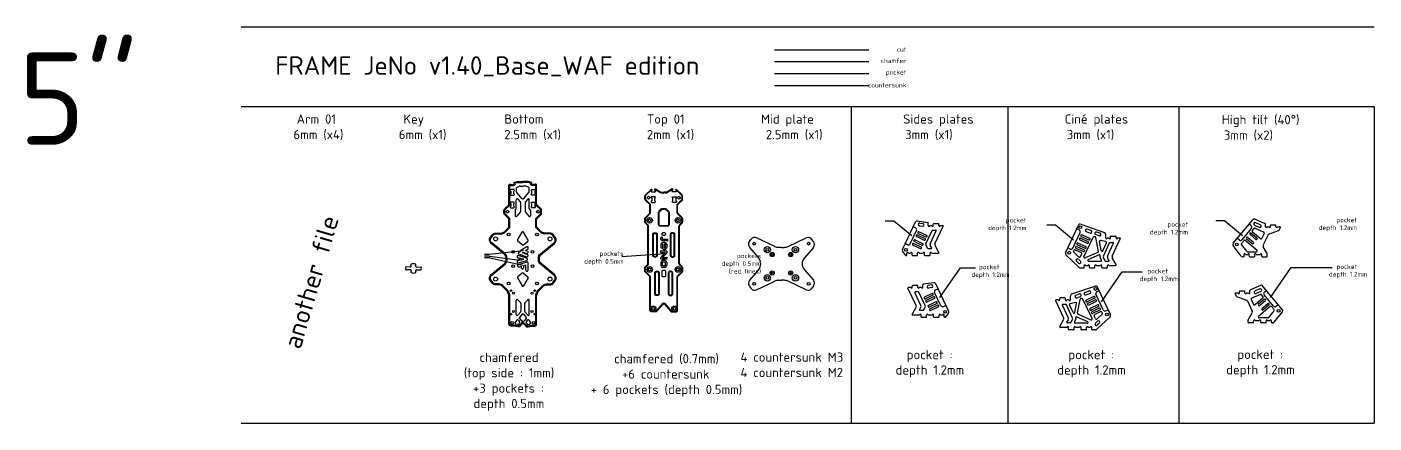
# Model space of a CAD drawing. Header units: millimetres. Extents: x -232 to 1228, y 0 to 429.
import ezdxf

# ---------------------------------------------------------------- set-up
doc = ezdxf.new("R2010")
doc.units = ezdxf.units.MM
doc.linetypes.add('JIS_09_08', pattern=[10.75, 8, -0.55, 0.55, -0.55, 0.55, -0.55])
for name, color, linetype in [('Calque1', 150, 'Continuous'), ('Calque1_chamfered', 40, 'Continuous'), ('Calque1_countersunk', 90, 'Continuous'), ('Calque1_pocket', 10, 'Continuous')]:
    doc.layers.add(name, color=color, linetype=linetype)
doc.styles.get("Standard").update_dxf_attribs({"font": 'arial.ttf'})

msp = doc.modelspace()

# ---------------------------------------------------------------- linework, layer by layer
for p, q in [((1065.9, 219.2), (1056.5, 219.2)), ((1085.4, 203.1), (1065.9, 219.2)), ((707.5, 219), (698, 219)), ((727, 202.9), (707.5, 219)), ((882.7, 214.4), (873.3, 214.4)), ((902.2, 198.4), (882.7, 214.4)), ((268.8, 182.7), (263.7, 182.7)), ((269.2, 181), (263.9, 181)), ((269.4, 179.3), (263.9, 179.3)), ((305.9, 186.8), (268.8, 182.7)), ((269.2, 181), (302.1, 176.5)), ((269.4, 179.3), (305.4, 171.2)), ((459.2, 183.5), (412.7, 180.3)), ((757.3, 136), (779.9, 168.3)), ((779.9, 168.3), (796.2, 168.3)), ((932.6, 131.4), (955.1, 163.8)), ((955.1, 163.8), (976.6, 163.8)), ((1115.8, 136.2), (1138.3, 168.6)), ((1138.3, 168.6), (1182.9, 168.6))]:
    msp.add_line(p, q)
at = {"layer": 'Calque1'}
for p, q in [((0, 429.5), (1228.2, 429.5)), ((578.2, 404.7), (680.5, 404.7)), ((0, 343.2), (1228.2, 343.2)), ((661.2, 343.2), (661.2, 0)), ((831.2, 343.2), (831.2, 0)), ((1016.6, 343.2), (1016.6, 0)), ((1228.2, 343.2), (1228.2, 0)), ((298.6, 250.6), (298.6, 254.9)), ((304.6, 243.2), (298.8, 249.9)), ((299.2, 255.8), (301.9, 256.9)), ((302.3, 257), (305.3, 257)), ((308.3, 257), (305.3, 257)), ((306.1, 243.2), (311.8, 249.9)), ((311.5, 255.8), (308.7, 256.9)), ((312.1, 250.6), (312.1, 254.9)), ((298.3, 232.9), (298.3, 242.2)), ((300.1, 242.8), (302.6, 239.9)), ((302.8, 239.3), (302.8, 229.3)), ((307.8, 239.3), (307.8, 229.3)), ((310.6, 242.8), (308.1, 239.9)), ((312.3, 232.9), (312.3, 242.2)), ((297, 230.6), (297, 224.8)), ((297.2, 231.3), (298.1, 232.3)), ((302.6, 228.7), (298.8, 224.2)), ((308.1, 228.7), (311.9, 224.2)), ((313.4, 231.3), (312.6, 232.3)), ((313.7, 230.6), (313.7, 224.8)), ((733, 219.2), (744.5, 217.6)), ((1075.4, 195), (1096.8, 220.5)), ((1099.2, 221.1), (1109.9, 216.3)), ((299.7, 198.4), (304.5, 206.9)), ((311, 198.4), (306.2, 206.9)), ((716.9, 188.1), (730.9, 218.1)), ((734.1, 205.7), (742.2, 201.9)), ((734.9, 207.5), (743.1, 203.7)), ((735.3, 213.9), (738.6, 213.5)), ((735.7, 216.9), (739.1, 216.4)), ((742.4, 194.4), (749.2, 208.9)), ((744.9, 214.2), (744.9, 217.1)), ((746.5, 214.2), (748.7, 214.2)), ((747, 194.4), (753.5, 208.4)), ((749.6, 209.2), (753.1, 209.2)), ((750.3, 214.2), (750.3, 215.7)), ((750.8, 216.2), (755.8, 216.2)), ((752.1, 194.4), (761, 213.4)), ((756.3, 214.2), (756.3, 215.7)), ((757.9, 214.2), (760.5, 214.2)), ((893.7, 184.7), (907.6, 214.6)), ((910.1, 215.6), (935.8, 206.7)), ((920.2, 206), (916.1, 207.5)), ((921.2, 208.9), (917.1, 210.3)), ((931.1, 205.8), (927.2, 207.1)), ((937.2, 200.7), (937.2, 204.8)), ((1095, 205.8), (1101.2, 200.7)), ((1096.2, 208.8), (1098.1, 211)), ((1096.3, 207.4), (1105, 200)), ((1098.6, 214.5), (1103.8, 212.2)), ((1099.2, 211.3), (1108.6, 207.1)), ((1099.8, 217.3), (1105, 214.9)), ((1109.1, 205.7), (1106.6, 200.4)), ((1110.5, 212.8), (1110.5, 215.3)), ((1112.1, 212.8), (1114.3, 212.8)), ((1113.7, 204.7), (1124.6, 208.7)), ((1115.9, 212.8), (1115.9, 214.3)), ((1116.4, 214.8), (1121.3, 214.8)), ((1121.8, 212.8), (1121.8, 214.3)), ((1123.4, 212.8), (1126.1, 212.8)), ((1125.2, 209.2), (1126.6, 212.1)), ((304.7, 193.2), (299.9, 197.1)), ((306, 193.2), (310.7, 197.1)), ((550.9, 196.7), (552.7, 199.2)), ((551.1, 190.5), (560.8, 179.2)), ((578.4, 191.5), (558.8, 200.7)), ((585.7, 190.5), (582.6, 190.5)), ((585.7, 190.5), (588.7, 190.5)), ((593, 191.5), (612.6, 200.7)), ((620.3, 190.5), (610.6, 179.2)), ((620.5, 196.7), (618.7, 199.2)), ((728.1, 193), (736.3, 189.2)), ((729, 194.8), (737.1, 191)), ((729.8, 196.7), (738, 192.9)), ((730.7, 198.5), (738.8, 194.7)), ((732.4, 202.1), (740.5, 198.3)), ((733.2, 203.9), (741.4, 200.1)), ((744.3, 189.4), (742.5, 192.6)), ((748.6, 189.9), (747.1, 192.6)), ((756.5, 184.9), (752.2, 192.6)), ((905.8, 191.5), (913.9, 187.7)), ((906.6, 193.4), (914.8, 189.5)), ((907.4, 195.2), (915.6, 191.4)), ((909.1, 198.8), (917.3, 195)), ((910, 200.6), (918.1, 196.8)), ((910.8, 202.4), (919, 198.6)), ((911.7, 204.2), (919.8, 200.4)), ((913.6, 180.3), (923.5, 201.5)), ((924.4, 202.1), (925.6, 202.1)), ((930.1, 202.9), (926.2, 204.3)), ((929.3, 186.1), (926.6, 201.3)), ((932.2, 187.1), (930.4, 196.9)), ((937.3, 196.7), (931.7, 198)), ((934.1, 186.9), (938, 195.3)), ((934.7, 181), (941.4, 195.5)), ((938.8, 200.7), (941, 200.7)), ((939.2, 181), (945.7, 195)), ((941.8, 195.7), (945.3, 195.7)), ((942.6, 200.7), (942.6, 202.2)), ((943.1, 202.7), (948, 202.7)), ((944.3, 181), (953, 199.6)), ((948.5, 200.7), (948.5, 202.2)), ((950.1, 200.7), (952.3, 200.7)), ((1084.1, 181.1), (1075.3, 192.4)), ((1084.4, 194.8), (1087.2, 198.1)), ((1090.1, 186.2), (1084.4, 193.5)), ((1088.6, 198.2), (1101.3, 187.5)), ((1089.9, 199.7), (1096, 194.6)), ((1091.2, 201.2), (1097.3, 196.1)), ((1093.7, 204.3), (1099.9, 199.1)), ((1113.2, 204.2), (1108, 193.1)), ((1112.3, 183.7), (1108.1, 191.2)), ((720.4, 181.8), (717.2, 186)), ((720.8, 181.7), (721.2, 181.7)), ((721.7, 182.2), (721.7, 184.2)), ((723.3, 184.2), (725.7, 184.2)), ((727.3, 182.2), (727.3, 184.2)), ((727.8, 181.7), (732.8, 181.7)), ((733.3, 182.2), (733.3, 184.2)), ((734.9, 184.2), (739.3, 184.2)), ((740.9, 182.2), (740.9, 184.2)), ((741.4, 181.7), (746.3, 181.7)), ((744.7, 189.2), (748.1, 189.2)), ((746.8, 182.2), (746.8, 184.2)), ((748.4, 184.2), (756.1, 184.2)), ((894.1, 182.5), (908.4, 168.8)), ((902.4, 186.5), (902.8, 187.4)), ((902.6, 185.3), (908.2, 180)), ((904.2, 187.9), (910.7, 184.8)), ((904.9, 189.7), (913.1, 185.9)), ((905.5, 175.5), (907.9, 173.2)), ((907.6, 177.7), (910, 175.4)), ((909.7, 180.3), (911.2, 183.5)), ((928.7, 185), (914.9, 179)), ((930, 182.3), (918.5, 177.3)), ((918.9, 175.4), (931.7, 175.4)), ((931.1, 180.4), (931.3, 180.9)), ((932.6, 176.8), (931.1, 179.5)), ((936.5, 176), (934.7, 179.2)), ((936.9, 175.7), (940.4, 175.7)), ((940.8, 176.5), (939.3, 179.2)), ((948.5, 171.9), (944.4, 179.2)), ((1085.7, 180.3), (1086.7, 180.3)), ((1087.2, 180.8), (1087.2, 182.8)), ((1088.8, 182.8), (1091.3, 182.8)), ((1090.9, 185.8), (1100.6, 185.8)), ((1092.9, 180.8), (1092.9, 182.8)), ((1093.4, 180.3), (1098.3, 180.3)), ((1098.8, 180.8), (1098.8, 182.8)), ((1100.4, 182.8), (1104.9, 182.8)), ((1106.5, 180.8), (1106.5, 182.8)), ((1107, 180.3), (1111.9, 180.3)), ((1112.4, 180.8), (1112.4, 183.2)), ((183.4, 169.2), (178.8, 169.3)), ((183.4, 166.3), (178.8, 166.2)), ((184.4, 170.5), (184, 171.6)), ((184.4, 165), (184, 163.8)), ((189.1, 170.5), (189.5, 171.6)), ((189.1, 165), (189.5, 163.8)), ((190.1, 169.2), (194.7, 169.3)), ((190.1, 166.3), (194.7, 166.2)), ((304.7, 162.6), (299.9, 158.7)), ((306, 162.6), (310.7, 158.7)), ((560.8, 166.2), (551.1, 154.8)), ((610.6, 166.2), (620.3, 154.8)), ((909.7, 168.2), (913.4, 168.2)), ((913.9, 168.7), (913.9, 170.7)), ((915.5, 170.7), (917.9, 170.7)), ((919.5, 168.7), (919.5, 170.7)), ((920, 168.2), (925, 168.2)), ((925.5, 168.7), (925.5, 170.7)), ((927.1, 170.7), (931.5, 170.7)), ((933.1, 168.7), (933.1, 170.7)), ((933.6, 168.2), (938.6, 168.2)), ((939.1, 168.7), (939.1, 170.7)), ((940.7, 170.7), (947.8, 170.7)), ((299.7, 157.4), (304.5, 148.9)), ((311, 157.4), (306.2, 148.9)), ((550.9, 148.6), (552.7, 146.2)), ((558.8, 144.6), (578.4, 153.9)), ((582.6, 154.8), (585.7, 154.8)), ((588.7, 154.8), (585.7, 154.8)), ((612.6, 144.6), (593, 153.9)), ((620.5, 148.6), (618.7, 146.2)), ((731.8, 127.3), (722.9, 146.4)), ((726, 147.1), (723.4, 147.1)), ((727.6, 147.1), (727.6, 148.6)), ((733.1, 149.1), (728.1, 149.1)), ((733.6, 147.1), (733.6, 148.6)), ((737.4, 147.1), (735.2, 147.1)), ((739, 147.1), (739, 150)), ((750.9, 152.1), (739.4, 150.5)), ((748.2, 149.8), (744.9, 149.3)), ((748.6, 146.9), (745.3, 146.4)), ((767, 121), (753, 151)), ((926, 148.5), (900.2, 139.6)), ((942.4, 117.6), (928.4, 147.5)), ((1104.9, 149.3), (1094.2, 144.5)), ((1128.7, 123.2), (1107.3, 148.7)), ((298.3, 117.7), (298.3, 133)), ((300.1, 133.7), (303.1, 130.4)), ((310.6, 133.7), (307.6, 130.4)), ((312.3, 117.7), (312.3, 133)), ((736.9, 127.3), (730.4, 141.4)), ((734.3, 142.1), (730.8, 142.1)), ((741.5, 127.3), (734.8, 141.8)), ((749, 140.4), (740.9, 136.6)), ((749.9, 138.6), (741.7, 134.8)), ((750.7, 136.8), (742.5, 133)), ((751.5, 135), (743.4, 131.2)), ((891.7, 113.9), (883, 132.5)), ((885.9, 133.6), (883.7, 133.6)), ((887.5, 133.6), (887.5, 135.1)), ((893, 135.6), (888, 135.6)), ((893.5, 133.6), (893.5, 135.1)), ((897.3, 133.6), (895.1, 133.6)), ((898.9, 133.6), (898.9, 137.7)), ((905, 138.6), (908.8, 140)), ((906, 135.8), (909.8, 137.2)), ((906.7, 119), (909.4, 134.1)), ((911.7, 135), (910.4, 135)), ((922.5, 113.2), (912.6, 134.4)), ((914.8, 141.7), (919, 143.2)), ((915.8, 138.9), (920, 140.3)), ((924.4, 137.1), (916.2, 133.3)), ((925.2, 135.3), (917.1, 131.5)), ((926.1, 133.5), (917.9, 129.7)), ((926.9, 131.7), (918.8, 127.9)), ((1078.9, 137.4), (1077.5, 140.3)), ((1080.7, 141), (1078, 141)), ((1090.4, 132.9), (1079.5, 136.9)), ((1082.3, 141), (1082.3, 142.5)), ((1087.7, 143), (1082.8, 143)), ((1088.2, 141), (1088.2, 142.5)), ((1092, 141), (1089.8, 141)), ((1090.9, 132.4), (1096.1, 121.3)), ((1093.6, 141), (1093.6, 143.6)), ((1095, 134), (1097.5, 128.6)), ((1104.9, 139.5), (1095.5, 135.3)), ((1104.3, 145.5), (1099.1, 143.2)), ((1107.8, 135.6), (1099.1, 128.3)), ((1105.5, 142.7), (1100.3, 140.4)), ((1109.1, 134), (1102.9, 128.9)), ((1110.4, 132.5), (1104.2, 127.4)), ((1107.9, 137), (1106, 139.2)), ((303.1, 120.6), (300.1, 117.1)), ((304.6, 118.1), (301.6, 114.6)), ((303.3, 129.7), (303.3, 121.2)), ((306.1, 118.1), (309.1, 114.6)), ((307.3, 129.7), (307.3, 121.2)), ((307.6, 120.6), (310.6, 117.1)), ((727.4, 117.8), (731.7, 125.5)), ((735.5, 117.1), (727.8, 117.1)), ((735.3, 122.8), (736.9, 125.5)), ((739.2, 122.1), (735.8, 122.1)), ((737.1, 115.1), (737.1, 117.1)), ((739.6, 122.3), (741.4, 125.5)), ((743, 115.1), (743, 117.1)), ((749.1, 117.1), (744.6, 117.1)), ((753.2, 131.4), (745.1, 127.6)), ((754.1, 129.6), (745.9, 125.8)), ((754.9, 127.8), (746.8, 124)), ((755.8, 125.9), (747.6, 122.1)), ((750.7, 115.1), (750.7, 117.1)), ((756.6, 115.1), (756.6, 117.1)), ((760.6, 117.1), (758.2, 117.1)), ((762.2, 115.1), (762.2, 117.1)), ((763.5, 114.8), (766.8, 118.9)), ((896.8, 113.9), (890.3, 127.9)), ((894.2, 128.6), (890.7, 128.6)), ((901.4, 113.9), (894.7, 128.3)), ((902, 119.8), (898.1, 128.1)), ((898.7, 129.5), (904.4, 130.9)), ((903.9, 120), (905.6, 129.7)), ((907.3, 117.9), (921.2, 111.8)), ((928.6, 128.1), (920.4, 124.2)), ((929.4, 126.2), (921.3, 122.4)), ((930.3, 124.4), (922.1, 120.6)), ((931.1, 122.6), (923, 118.8)), ((931.9, 120.8), (925.3, 117.7)), ((933.4, 118.2), (927.9, 112.9)), ((933.6, 119.4), (933.2, 120.3)), ((1091.8, 111.9), (1096, 119.4)), ((1115.5, 126.4), (1102.8, 115.7)), ((1112.9, 129.4), (1106.8, 124.3)), ((1114.2, 127.9), (1108.1, 122.8)), ((1114, 114.4), (1119.7, 121.7)), ((1119.7, 123), (1116.9, 126.3)), ((1120, 109.3), (1128.8, 120.7)), ((297.1, 108.2), (297.1, 109)), ((298.9, 111.5), (297.4, 109.7)), ((299.7, 106.8), (297.9, 107.2)), ((300.5, 111.5), (301.8, 109.9)), ((301.8, 108.6), (300.6, 107.2)), ((301.6, 113.3), (303.8, 110.7)), ((305.3, 110.3), (304.6, 110.3)), ((305.3, 110.3), (306.1, 110.3)), ((309.1, 113.3), (306.9, 110.7)), ((310.2, 111.5), (308.8, 109.9)), ((308.8, 108.6), (310, 107.2)), ((311, 106.8), (312.7, 107.2)), ((311.7, 111.5), (313.3, 109.7)), ((313.5, 108.2), (313.5, 109)), ((742.5, 114.6), (737.6, 114.6)), ((756.1, 114.6), (751.2, 114.6)), ((763.1, 114.6), (762.7, 114.6)), ((887.6, 104.8), (891.6, 112.1)), ((895.4, 103.6), (888.2, 103.6)), ((895.2, 109.4), (896.8, 112.1)), ((899.1, 108.6), (895.7, 108.6)), ((897, 101.6), (897, 103.6)), ((899.5, 108.9), (901.3, 112.1)), ((902.9, 101.6), (902.9, 103.6)), ((903.4, 109.7), (904.9, 112.4)), ((917.1, 108.2), (904.3, 108.2)), ((909, 103.6), (904.5, 103.6)), ((905, 113.3), (904.7, 113.8)), ((906, 115.2), (917.5, 110.2)), ((910.6, 101.6), (910.6, 103.6)), ((916.5, 101.6), (916.5, 103.6)), ((920.5, 103.6), (918.1, 103.6)), ((922.1, 101.6), (922.1, 103.6)), ((926.3, 113.2), (924.8, 116.4)), ((928.5, 110.6), (926.1, 108.3)), ((941.9, 115.3), (927.7, 101.7)), ((930.6, 108.4), (928.1, 106.1)), ((1091.7, 109), (1091.7, 111.4)), ((1097.1, 108.5), (1092.2, 108.5)), ((1097.6, 109), (1097.6, 111)), ((1103.7, 111), (1099.2, 111)), ((1113.2, 114), (1103.5, 114)), ((1105.3, 109), (1105.3, 111)), ((1110.7, 108.5), (1105.8, 108.5)), ((1111.2, 109), (1111.2, 111)), ((1115.3, 111), (1112.8, 111)), ((1116.9, 109), (1116.9, 111)), ((1118.4, 108.5), (1117.4, 108.5)), ((902.4, 101.1), (897.5, 101.1)), ((916, 101.1), (911.1, 101.1)), ((926.3, 101.1), (922.6, 101.1)), ((0, 0), (1228.2, 0))]:
    msp.add_line(p, q, dxfattribs=at)
for points in [[(305.3, 107.8), (304.9, 107.8, 0.219685), (304.2, 107.5), (301.7, 104.6, -0.219685), (301, 104.3), (299.9, 104.3, -0.053022), (299.5, 104.3), (295.6, 105.2, 0.053022), (295.2, 105.2), (292.3, 105.2, -0.414214), (290.3, 107.2), (290.3, 137, 0.198912), (287.4, 144), (283.1, 148.4, 0.198912), (279.5, 149.8), (276, 149.8, -0.237956), (272, 151.8), (270.2, 154.3, -0.39909), (271, 161.1), (285.5, 173, 0.224285), (287.3, 176.9), (287.3, 177.9), (287.3, 178.9, 0.224285), (285.5, 182.8), (271, 194.7, -0.39909), (270.2, 201.5), (272, 204, -0.237956), (276, 206), (281.8, 206, 0.198912), (285.3, 207.4), (289.7, 211.9, 0.198912), (290.3, 213.3), (290.3, 220.5, 0.198912), (289.7, 221.9), (285.5, 226.1, -0.198912), (284.9, 227.6), (284.9, 229.2), (284.9, 230.8, -0.198912), (285.5, 232.2), (289.7, 236.4, 0.198912), (290.3, 237.8), (290.3, 258, -0.322824), (291, 258.9), (291.6, 259.1, 0.284915), (292.3, 258.7), (295.5, 258.7, 1), (295.5, 260.3), (295.5, 260.9), (299.3, 262, -0.069107), (299.9, 262), (305.3, 262)], [(305.3, 107.8), (305.7, 107.8, -0.219685), (306.5, 107.5), (308.9, 104.6, 0.219685), (309.7, 104.3), (310.7, 104.3, 0.053022), (311.2, 104.3), (315, 105.2, -0.053022), (315.5, 105.2), (318.3, 105.2, 0.414214), (320.3, 107.2), (320.3, 137, -0.198912), (323.3, 144), (327.6, 148.4, -0.198912), (331.1, 149.8), (334.7, 149.8, 0.237956), (338.7, 151.8), (340.5, 154.3, 0.39909), (339.6, 161.1), (325.2, 173, -0.224285), (323.3, 176.9), (323.3, 177.9), (323.3, 178.9, -0.224285), (325.2, 182.8), (339.6, 194.7, 0.39909), (340.5, 201.5), (338.7, 204, 0.237956), (334.7, 206), (328.9, 206, -0.198912), (325.4, 207.4), (320.9, 211.9, -0.198912), (320.3, 213.3), (320.3, 220.5, -0.198912), (320.9, 221.9), (325.2, 226.1, 0.198912), (325.7, 227.6), (325.7, 229.2), (325.7, 230.8, 0.198912), (325.2, 232.2), (320.9, 236.4, -0.198912), (320.3, 237.8), (320.3, 258, 0.322824), (319.6, 258.9), (319, 259.1, -0.284915), (318.3, 258.7), (315.2, 258.7, -1), (315.2, 260.3), (315.2, 260.9), (311.3, 262, 0.069107), (310.8, 262), (305.3, 262)], [(458.2, 129.4, 0.219685), (457.4, 129), (450.7, 121.2, -0.219685), (449.2, 120.5), (445.2, 120.5, -0.414214), (443.2, 122.5), (443.2, 157.8, 0.198912), (442.6, 159.2), (438.2, 163.5, -0.198912), (437.6, 164.9), (437.6, 168.2, -0.198912), (438.2, 169.6), (440.4, 171.8, 0.198912), (441, 173.2), (441, 213.1, 0.198912), (440.4, 214.5), (438.2, 216.8, -0.198912), (437.6, 218.2), (437.6, 221.4, -0.198912), (438.2, 222.8), (442.6, 227.2, 0.198912), (443.2, 228.6), (443.2, 236.2, 0.198912), (442.9, 236.9), (438.3, 241.4, -0.198912), (437.7, 242.8), (437.7, 244.4), (437.7, 246, -0.198912), (438.3, 247.5), (444.3, 253.4, -0.668179), (445.1, 253), (445.1, 252.3, 1), (445.1, 250.7), (448.3, 250.7, 1.000028), (448.3, 252.3), (448.3, 253.4, -0.58149), (449, 253.8), (453.9, 250.9, 0.134807), (456.5, 250.2), (458.2, 250.2)], [(458.2, 129.4, -0.219685), (458.9, 129), (465.6, 121.2, 0.219685), (467.1, 120.5), (471.2, 120.5, 0.414214), (473.2, 122.5), (473.2, 157.8, -0.198912), (473.7, 159.2), (478.1, 163.5, 0.198912), (478.7, 164.9), (478.7, 168.2, 0.198912), (478.1, 169.6), (475.9, 171.8, -0.198912), (475.3, 173.2), (475.3, 213.1, -0.198912), (475.9, 214.5), (478.1, 216.8, 0.198912), (478.7, 218.2), (478.7, 221.4, 0.198912), (478.1, 222.8), (473.7, 227.2, -0.198912), (473.2, 228.6), (473.2, 236.2, -0.198912), (473.4, 236.9), (478, 241.4, 0.198912), (478.6, 242.8), (478.6, 244.4), (478.6, 246, 0.198912), (478, 247.5), (472, 253.4, 0.668179), (471.2, 253), (471.2, 252.3, -1), (471.2, 250.7), (468, 250.7, -1.000028), (468, 252.3), (468, 253.4, 0.58149), (467.3, 253.8), (462.4, 250.9, -0.134807), (459.8, 250.2), (458.2, 250.2)]]:
    msp.add_lwpolyline(points, format="xyb", dxfattribs=at)
for points in [[(295.5, 251.6, 1), (295.5, 253.2), (292.3, 253.2, 1), (292.3, 251.6), (292.3, 248.7, 1), (292.3, 247.1), (295.5, 247.1, 1), (295.5, 248.7)], [(315.2, 251.6, -1), (315.2, 253.2), (318.3, 253.2, -1), (318.3, 251.6), (318.3, 248.7, -1), (318.3, 247.1), (315.2, 247.1, -1), (315.2, 248.7)], [(295.5, 238, 1), (295.5, 239.6), (292.3, 239.6, 1), (292.3, 238), (292.3, 235.1, 1), (292.3, 233.5), (295.5, 233.5, 1), (295.5, 235.1)], [(315.2, 238, -1), (315.2, 239.6), (318.3, 239.6, -1), (318.3, 238), (318.3, 235.1, -1), (318.3, 233.5), (315.2, 233.5, -1), (315.2, 235.1)], [(448.3, 239.3, 1), (448.3, 240.9), (448.3, 243.8, 1), (448.3, 245.4), (445.2, 245.4, 1), (445.2, 243.8), (445.2, 240.9, 1), (445.2, 239.3)], [(468, 239.3, -1), (468, 240.9), (468, 243.8, -1), (468, 245.4), (471.2, 245.4, -1), (471.2, 243.8), (471.2, 240.9, -1), (471.2, 239.3)], [(456.6, 232), (459.7, 232, -0.198912), (460.4, 231.7), (462.9, 229.2, -0.198912), (463.2, 228.5), (463.2, 215, -0.414214), (462.2, 214), (454.2, 214, -0.414214), (453.2, 215), (453.2, 228.5, -0.198912), (453.4, 229.2), (455.9, 231.7, -0.198912)], [(447.9, 205.7), (449.4, 205.7, -0.414214), (450.4, 204.7), (450.4, 181.7, -0.414214), (449.4, 180.7), (447.9, 180.7, -0.414214), (446.9, 181.7), (446.9, 204.7, -0.414214)], [(468.4, 205.7), (466.9, 205.7, 0.414214), (465.9, 204.7), (465.9, 181.7, 0.414214), (466.9, 180.7), (468.4, 180.7, 0.414214), (469.4, 181.7), (469.4, 204.7, 0.414214)], [(450.1, 163.9), (451.6, 163.9, -0.414214), (452.6, 162.9), (452.6, 139.9, -0.414214), (451.6, 138.9), (450.1, 138.9, -0.414214), (449.1, 139.9), (449.1, 162.9, -0.414214)], [(466.2, 163.9), (464.7, 163.9, 0.414214), (463.7, 162.9), (463.7, 139.9, 0.414214), (464.7, 138.9), (466.2, 138.9, 0.414214), (467.2, 139.9), (467.2, 162.9, 0.414214)]]:
    msp.add_lwpolyline(points, format="xyb", close=True, dxfattribs=at)
for centre, radius in [((441.7, 244.4), 1.5), ((474.6, 244.4), 1.5), ((288.8, 229.2), 1.5), ((321.8, 229.2), 1.5), ((442.8, 219.8), 1.5), ((473.5, 219.8), 1.5), ((290, 204.5), 1.5), ((320.7, 204.5), 1.5), ((909.7, 212.5), 1.5), ((275.8, 199.7), 2.15), ((334.8, 199.7), 2.15), ((556.2, 194.5), 1.5), ((615.2, 194.5), 1.5), ((1079.4, 193.5), 1.5), ((294.8, 185.7), 1.5), ((315.9, 185.7), 1.5), ((570.4, 187.9), 1.5), ((575.7, 182.7), 1), ((595.7, 182.7), 1), ((600.9, 187.9), 1.5), ((720.7, 187.8), 1.5), ((897.5, 184.7), 1.5), ((294.8, 170.1), 1.5), ((315.9, 170.1), 1.5), ((442.8, 166.5), 1.5), ((473.5, 166.5), 1.5), ((575.7, 162.7), 1), ((595.7, 162.7), 1), ((275.8, 156.1), 2.15), ((290, 151.3), 1.5), ((320.7, 151.3), 1.5), ((334.8, 156.1), 2.15), ((556.2, 150.9), 1.5), ((570.4, 157.4), 1.5), ((600.9, 157.4), 1.5), ((615.2, 150.9), 1.5), ((926.3, 145.4), 1.5), ((292.6, 143.6), 0.85), ((295.3, 140.9), 1.1), ((315.3, 140.9), 1.1), ((318.1, 143.6), 0.85), ((292.6, 118.1), 0.85), ((295.3, 120.9), 1.1), ((315.3, 120.9), 1.1), ((318.1, 118.1), 0.85), ((446.7, 123.9), 1.5), ((469.7, 123.9), 1.5), ((763.2, 120.7), 1.5), ((938.6, 117.6), 1.5), ((1124.7, 121.7), 1.5), ((293.8, 108.6), 1.5), ((316.8, 108.6), 1.5)]:
    msp.add_circle(centre, radius, dxfattribs=at)
for centre, radius, start, end in [((299.6, 254.9), 1, 112.861, 180), ((299.6, 250.6), 1, 180, 220.6524), ((302.3, 256), 1, 90, 112.861), ((308.3, 256), 1, 67.139, 90), ((311.1, 254.9), 1, 0, 67.139), ((311.1, 250.6), 1, 319.3476, 0), ((299.3, 242.2), 1, 40.6524, 180), ((301.8, 239.3), 1, 0, 40.6524), ((305.3, 243.9), 1, 220.6524, 319.3476), ((308.8, 239.3), 1, 139.3476, 180), ((311.3, 242.2), 1, 0, 139.3476), ((298, 230.6), 1, 139.3476, 180), ((298, 224.8), 1, 180, 319.3476), ((297.3, 232.9), 1, 319.3476, 0), ((301.8, 229.3), 1, 319.3476, 0), ((308.8, 229.3), 1, 180, 220.6524), ((312.7, 224.8), 1, 220.6524, 0), ((313.3, 232.9), 1, 180, 220.6524), ((312.7, 230.6), 1, 0, 40.6524), ((732.7, 217.2), 2, 81.8076, 155), ((1098.4, 219.2), 2, 65.8652, 140), ((305.3, 206.4), 1, 29.0975, 150.9025), ((734.5, 206.6), 1, 65.01, 245.01), ((735.5, 215.4), 1.5, 81.8076, 261.8076), ((738.8, 214.9), 1.5, 261.8076, 81.8076), ((744.4, 217.1), 0.5, 0, 81.8076), ((745.7, 214.2), 0.8, 180, 0), ((749.5, 214.2), 0.8, 180, 0), ((749.6, 208.7), 0.5, 90, 155), ((750.8, 215.7), 0.5, 90, 180), ((753.1, 208.7), 0.5, 335, 90), ((755.8, 215.7), 0.5, 0, 90), ((757.1, 214.2), 0.8, 180, 0), ((760.5, 213.7), 0.5, 335, 90), ((909.4, 213.8), 2, 70.8686, 155), ((916.6, 208.9), 1.5, 70.8686, 250.8686), ((920.7, 207.4), 1.5, 250.8686, 70.8686), ((926.7, 205.7), 1.5, 70.8686, 250.8686), ((930.6, 204.3), 1.5, 250.8686, 70.8686), ((935.2, 204.8), 2, 0, 70.8686), ((1094.4, 205.1), 1, 50.01, 230.01), ((1097, 208.1), 1, 140, 230.01), ((1099.2, 215.9), 1.5, 65.8652, 245.8652), ((1098.8, 210.3), 1, 65.8652, 140), ((1104.4, 213.6), 1.5, 245.8652, 65.8652), ((1108.2, 206.2), 1, 335, 65.8652), ((1109.5, 215.3), 1, 0, 65.8652), ((1111.3, 212.8), 0.8, 180, 0), ((1114.1, 203.8), 1, 109.9935, 155), ((1115.1, 212.8), 0.8, 180, 0), ((1116.4, 214.3), 0.5, 90, 180), ((1121.3, 214.3), 0.5, 0, 90), ((1122.6, 212.8), 0.8, 180, 0), ((1124.3, 209.6), 1, 289.9935, 335), ((1126.1, 212.3), 0.5, 335, 90), ((300.6, 197.9), 1, 150.9025, 230.4579), ((305.3, 194), 1, 230.4579, 309.5421), ((310.1, 197.9), 1, 309.5421, 29.0975), ((554.9, 193.8), 5, 143.5397, 220.5599), ((556.7, 196.2), 5, 64.6114, 143.5397), ((582.6, 200.5), 10, 244.6114, 270), ((588.7, 200.5), 10, 270, 295.3886), ((614.7, 196.2), 5, 36.4603, 115.3886), ((616.5, 193.8), 5, 319.4401, 36.4603), ((728.6, 193.9), 1, 65.01, 245.01), ((730.3, 197.6), 1, 65.01, 245.01), ((732.8, 203), 1, 65.01, 245.01), ((736.7, 190.1), 1, 245.01, 65.01), ((738.4, 193.8), 1, 245.01, 65.01), ((740.9, 199.2), 1, 245.01, 65.01), ((742.6, 202.8), 1, 245.01, 65.01), ((744.2, 193.6), 2, 155, 209.2621), ((748.8, 193.6), 2, 155, 209.2621), ((748.1, 189.7), 0.5, 270, 29.2621), ((753.9, 193.6), 2, 155, 209.2621), ((905.3, 190.6), 1, 65.01, 245.01), ((907, 194.3), 1, 65.01, 245.01), ((909.6, 199.7), 1, 65.01, 245.01), ((911.2, 203.3), 1, 65.01, 245.01), ((915.2, 190.5), 1, 245.01, 65.01), ((917.7, 195.9), 1, 245.01, 65.01), ((919.4, 199.5), 1, 245.01, 65.01), ((924.4, 201.1), 1, 90, 155.01), ((925.6, 201.1), 1, 10.1486, 90), ((931.4, 197), 1, 76.5852, 190.1486), ((938, 200.7), 0.8, 180, 0), ((937.1, 195.7), 1, 335, 76.5852), ((941.8, 200.7), 0.8, 180, 0), ((941.8, 195.2), 0.5, 90, 155), ((943.1, 202.2), 0.5, 90, 180), ((945.3, 195.2), 0.5, 335, 90), ((948, 202.2), 0.5, 0, 90), ((949.3, 200.7), 0.8, 180, 0), ((952.3, 199.9), 0.8, 335, 90), ((1076.9, 193.7), 2, 140, 217.7421), ((1085.2, 194.1), 1, 140, 217.7421), ((1087.9, 197.4), 1, 50.01, 140), ((1090.5, 200.5), 1, 50.01, 230.01), ((1096.7, 195.3), 1, 230.01, 50.01), ((1100.5, 199.9), 1, 230.01, 50.01), ((1105.7, 200.8), 1, 230.01, 335), ((1109.8, 192.2), 2, 155, 209.2621), ((553.2, 172.7), 10, 319.4401, 40.5599), ((618.2, 172.7), 10, 139.4401, 220.5599), ((718.7, 187.2), 2, 155, 217.7421), ((720.8, 182.2), 0.5, 217.7421, 270), ((721.2, 182.2), 0.5, 270, 0), ((722.5, 184.2), 0.8, 0, 180), ((726.5, 184.2), 0.8, 0, 180), ((727.8, 182.2), 0.5, 180, 270), ((732.8, 182.2), 0.5, 270, 0), ((734.1, 184.2), 0.8, 0, 180), ((740.1, 184.2), 0.8, 0, 180), ((741.4, 182.2), 0.5, 180, 270), ((744.7, 189.7), 0.5, 209.2621, 270), ((746.3, 182.2), 0.5, 270, 0), ((747.6, 184.2), 0.8, 0, 180), ((756.1, 184.7), 0.5, 270, 29.2621), ((895.5, 183.9), 2, 155, 226.2419), ((903.3, 186), 1, 155, 226.2419), ((903.7, 187), 1, 65.01, 155), ((906.5, 176.6), 1.5, 46.2419, 226.2419), ((908.9, 174.3), 1.5, 226.2419, 46.2419), ((908.8, 180.8), 1, 226.2419, 335), ((910.3, 183.9), 1, 335, 65.01), ((913.5, 186.8), 1, 245.01, 65.01), ((914.5, 179.9), 1, 155.01, 293.5469), ((918.9, 176.4), 1, 113.5469, 270), ((928.3, 185.9), 1, 293.5469, 10.1486), ((930.4, 181.3), 1, 335, 113.5469), ((932, 180), 1, 155, 209.2621), ((931.7, 176.4), 1, 270, 29.2621), ((933.2, 187.3), 1, 190.1486, 335), ((936.5, 180.2), 2, 155, 209.2621), ((936.9, 176.2), 0.5, 209.2621, 270), ((941, 180.2), 2, 155, 209.2621), ((940.4, 176.2), 0.5, 270, 29.2621), ((946.2, 180.2), 2, 155, 209.2621), ((1085.7, 182.3), 2, 217.7421, 270), ((1086.7, 180.8), 0.5, 270, 0), ((1088, 182.8), 0.8, 0, 180), ((1090.9, 186.8), 1, 217.7421, 270), ((1092.1, 182.8), 0.8, 0, 180), ((1093.4, 180.8), 0.5, 180, 270), ((1098.3, 180.8), 0.5, 270, 0), ((1099.6, 182.8), 0.8, 0, 180), ((1100.6, 186.8), 1, 270, 50.01), ((1105.7, 182.8), 0.8, 0, 180), ((1107, 180.8), 0.5, 180, 270), ((1111.9, 180.8), 0.5, 270, 0), ((1111.4, 183.2), 1, 0, 29.2621), ((178.8, 168.8), 0.5, 88.6322, 201.9187), ((178.8, 166.7), 0.5, 158.0813, 271.3678), ((176.2, 167.7), 2.36, 338.0813, 21.9187), ((183.4, 170.2), 1, 268.6322, 18.4473), ((183.4, 165.3), 1, 341.5527, 91.3678), ((184.5, 171.8), 0.5, 115.6835, 198.4473), ((184.5, 163.7), 0.5, 161.5527, 244.3165), ((186.7, 167), 5.76, 64.3165, 115.6835), ((186.7, 168.4), 5.76, 244.3165, 295.6835), ((190.1, 170.2), 1, 161.5527, 271.3678), ((190.1, 165.3), 1, 88.6322, 198.4473), ((189, 171.8), 0.5, 341.5527, 64.3165), ((189, 163.7), 0.5, 295.6835, 18.4473), ((194.7, 168.8), 0.5, 338.0813, 91.3678), ((194.7, 166.7), 0.5, 268.6322, 21.9187), ((197.3, 167.7), 2.36, 158.0813, 201.9187), ((305.3, 161.8), 1, 50.4579, 129.5421), ((909.7, 170.2), 2, 226.2419, 270), ((913.4, 168.7), 0.5, 270, 0), ((914.7, 170.7), 0.8, 0, 180), ((918.7, 170.7), 0.8, 0, 180), ((920, 168.7), 0.5, 180, 270), ((925, 168.7), 0.5, 270, 0), ((926.3, 170.7), 0.8, 0, 180), ((932.3, 170.7), 0.8, 0, 180), ((933.6, 168.7), 0.5, 180, 270), ((938.6, 168.7), 0.5, 270, 0), ((939.9, 170.7), 0.8, 0, 180), ((947.8, 171.5), 0.8, 270, 29.2621), ((300.6, 157.9), 1, 129.5421, 209.0975), ((305.3, 149.4), 1, 209.0975, 330.9025), ((310.1, 157.9), 1, 330.9025, 50.4579), ((554.9, 151.6), 5, 139.4401, 216.4603), ((556.7, 149.1), 5, 216.4603, 295.3886), ((582.6, 144.8), 10, 90, 115.3886), ((588.7, 144.8), 10, 64.6114, 90), ((614.7, 149.1), 5, 244.6114, 323.5397), ((616.5, 151.6), 5, 323.5397, 40.5599), ((723.4, 146.6), 0.5, 90, 205), ((726.8, 147.1), 0.8, 180, 0), ((728.1, 148.6), 0.5, 90, 180), ((733.1, 148.6), 0.5, 0, 90), ((734.4, 147.1), 0.8, 180, 0), ((738.2, 147.1), 0.8, 180, 0), ((739.5, 150), 0.5, 98.1924, 180), ((745.1, 147.9), 1.5, 98.1924, 278.1924), ((748.4, 148.3), 1.5, 278.1924, 98.1924), ((751.2, 150.2), 2, 25, 98.1924), ((926.6, 146.6), 2, 25, 109.1314), ((1105.7, 147.5), 2, 40, 114.1348), ((299.3, 133), 1, 42.271, 180), ((311.3, 133), 1, 0, 137.729), ((730.8, 141.6), 0.5, 90, 205), ((734.3, 141.6), 0.5, 25, 90), ((741.3, 135.7), 1, 114.99, 294.99), ((743, 132.1), 1, 114.99, 294.99), ((749.4, 139.5), 1, 294.99, 114.99), ((751.1, 135.9), 1, 294.99, 114.99), ((753.7, 130.5), 1, 294.99, 114.99), ((883.7, 132.8), 0.8, 90, 205), ((886.7, 133.6), 0.8, 180, 0), ((888, 135.1), 0.5, 90, 180), ((893, 135.1), 0.5, 0, 90), ((894.3, 133.6), 0.8, 180, 0), ((898.1, 133.6), 0.8, 180, 0), ((900.9, 137.7), 2, 109.1314, 180), ((905.5, 137.2), 1.5, 109.1314, 289.1314), ((909.3, 138.6), 1.5, 289.1314, 109.1314), ((910.4, 134), 1, 90, 169.8514), ((911.7, 134), 1, 24.99, 90), ((915.3, 140.3), 1.5, 109.1314, 289.1314), ((916.6, 132.4), 1, 114.99, 294.99), ((919.5, 141.8), 1.5, 289.1314, 109.1314), ((924.8, 136.2), 1, 294.99, 114.99), ((926.5, 132.6), 1, 294.99, 114.99), ((1078, 140.5), 0.5, 90, 205), ((1079.8, 137.8), 1, 205, 250.0065), ((1081.5, 141), 0.8, 180, 0), ((1082.8, 142.5), 0.5, 90, 180), ((1087.7, 142.5), 0.5, 0, 90), ((1089, 141), 0.8, 180, 0), ((1090, 132), 1, 25, 70.0065), ((1092.8, 141), 0.8, 180, 0), ((1094.6, 143.6), 1, 114.1348, 180), ((1095.9, 134.4), 1, 114.1348, 205), ((1099.7, 141.8), 1.5, 114.1348, 294.1348), ((1104.9, 144.1), 1.5, 294.1348, 114.1348), ((1105.3, 138.6), 1, 40, 114.1348), ((1107.1, 136.3), 1, 309.99, 40), ((1109.7, 133.3), 1, 309.99, 129.99), ((299.3, 117.7), 1, 180, 319.5607), ((302.3, 129.7), 1, 360, 42.271), ((302.3, 121.2), 1, 319.5607, 0), ((305.3, 117.5), 1, 90, 139.5607), ((305.3, 117.5), 1, 40.4393, 90), ((308.3, 129.7), 1, 137.729, 180), ((308.3, 121.2), 1, 180, 220.4393), ((311.3, 117.7), 1, 220.4393, 0), ((727.8, 117.6), 0.5, 150.7379, 270), ((730, 126.5), 2, 330.7379, 25), ((735.8, 122.6), 0.5, 150.7379, 270), ((736.3, 117.1), 0.8, 0, 180), ((735.1, 126.5), 2, 330.7379, 25), ((739.2, 122.6), 0.5, 270, 330.7379), ((739.7, 126.5), 2, 330.7379, 25), ((743.8, 117.1), 0.8, 0, 180), ((745.5, 126.7), 1, 114.99, 294.99), ((747.2, 123), 1, 114.99, 294.99), ((749.9, 117.1), 0.8, 0, 180), ((755.3, 126.8), 1, 294.99, 114.99), ((757.4, 117.1), 0.8, 0, 180), ((761.4, 117.1), 0.8, 0, 180), ((765.2, 120.2), 2, 322.2579, 25), ((890.7, 128.1), 0.5, 90, 205), ((894.2, 128.1), 0.5, 25, 90), ((899, 128.6), 1, 103.4148, 205), ((902.9, 120.2), 1, 205, 349.8514), ((904.6, 129.9), 1, 349.8514, 103.4148), ((907.7, 118.8), 1, 169.8514, 246.4531), ((918.3, 128.8), 1, 114.99, 294.99), ((920.9, 123.3), 1, 114.99, 294.99), ((922.6, 119.7), 1, 114.99, 294.99), ((925.7, 116.8), 1, 114.99, 205), ((929, 127.1), 1, 294.99, 114.99), ((930.7, 123.5), 1, 294.99, 114.99), ((932.3, 119.8), 1, 25, 114.99), ((932.7, 118.9), 1, 313.7581, 25), ((940.6, 116.8), 2, 313.7581, 25), ((1094.3, 120.4), 2, 330.7379, 25), ((1098.4, 129), 1, 205, 309.99), ((1103.6, 128.1), 1, 129.99, 309.99), ((1107.4, 123.5), 1, 129.99, 309.99), ((1113.6, 128.7), 1, 309.99, 129.99), ((1116.2, 125.6), 1, 40, 129.99), ((1118.9, 122.3), 1, 322.2579, 40), ((1127.2, 121.9), 2, 322.2579, 40), ((298.1, 109), 1, 139.5607, 180), ((298.1, 108.2), 1, 180, 257.8595), ((299.7, 110.9), 1, 40.2335, 139.5607), ((299.9, 107.8), 1, 257.8595, 319.5607), ((302.3, 113.9), 1, 139.5607, 220.2335), ((301.1, 109.2), 1, 319.5607, 40.2335), ((304.6, 111.3), 1, 220.2335, 270), ((306.1, 111.3), 1, 270, 319.7665), ((309.6, 109.2), 1, 139.7665, 220.4393), ((308.3, 113.9), 1, 319.7665, 40.4393), ((310.8, 107.8), 1, 220.4393, 282.1405), ((311, 110.9), 1, 40.4393, 139.7665), ((312.5, 108.2), 1, 282.1405, 360), ((312.5, 109), 1, 360, 40.4393), ((737.6, 115.1), 0.5, 180, 270), ((742.5, 115.1), 0.5, 270, 0), ((751.2, 115.1), 0.5, 180, 270), ((756.1, 115.1), 0.5, 270, 0), ((762.7, 115.1), 0.5, 180, 270), ((763.1, 115.1), 0.5, 270, 322.2579), ((888.2, 104.4), 0.8, 150.7379, 270), ((889.9, 113.1), 2, 330.7379, 25), ((895.7, 109.1), 0.5, 150.7379, 270), ((896.2, 103.6), 0.8, 0, 180), ((895, 113.1), 2, 330.7379, 25), ((899.1, 109.1), 0.5, 270, 330.7379), ((899.6, 113.1), 2, 330.7379, 25), ((903.7, 103.6), 0.8, 0, 180), ((904.3, 109.2), 1, 150.7379, 270), ((905.6, 114.2), 1, 66.4531, 205), ((904.1, 112.9), 1, 330.7379, 25), ((909.8, 103.6), 0.8, 0, 180), ((917.3, 103.6), 0.8, 0, 180), ((917.1, 109.2), 1, 270, 66.4531), ((921.3, 103.6), 0.8, 0, 180), ((921.6, 112.8), 1, 246.4531, 24.99), ((927.1, 107.2), 1.5, 133.7581, 313.7581), ((927.2, 113.6), 1, 205, 313.7581), ((929.5, 109.5), 1.5, 313.7581, 133.7581), ((1092.7, 111.4), 1, 150.7379, 180), ((1092.2, 109), 0.5, 180, 270), ((1097.1, 109), 0.5, 270, 0), ((1098.4, 111), 0.8, 0, 180), ((1103.5, 115), 1, 129.99, 270), ((1104.5, 111), 0.8, 0, 180), ((1105.8, 109), 0.5, 180, 270), ((1110.7, 109), 0.5, 270, 0), ((1112, 111), 0.8, 0, 180), ((1113.2, 115), 1, 270, 322.2579), ((1116.1, 111), 0.8, 0, 180), ((1117.4, 109), 0.5, 180, 270), ((1118.4, 110.5), 2, 270, 322.2579), ((897.5, 101.6), 0.5, 180, 270), ((902.4, 101.6), 0.5, 270, 0), ((911.1, 101.6), 0.5, 180, 270), ((916, 101.6), 0.5, 270, 0), ((922.6, 101.6), 0.5, 180, 270), ((926.3, 103.1), 2, 270, 313.7581)]:
    msp.add_arc(centre, radius, start, end, dxfattribs=at)
at = {"layer": 'Calque1_chamfered'}
for p, q in [((578.2, 391.9), (680.5, 391.9)), ((448.3, 253.4), (453.6, 250.3)), ((456.5, 249.5), (458.2, 249.5)), ((459.8, 249.5), (458.2, 249.5)), ((468, 253.4), (462.7, 250.3))]:
    msp.add_line(p, q, dxfattribs=at)
for points in [[(305.3, 108.8), (304.9, 108.8, 0.219685), (303.4, 108.1), (301, 105.3), (299.9, 105.3, -0.053022), (299.7, 105.3), (295.8, 106.1, 0.053022), (295.2, 106.2), (292.3, 106.2, -0.414214), (291.3, 107.2), (291.3, 137, 0.198912), (288.1, 144.7), (283.8, 149.1, 0.198912), (279.5, 150.8), (276, 150.8, -0.237956), (272.8, 152.4), (271, 154.9, -0.39909), (271.7, 160.3), (286.1, 172.2, 0.224285), (288.3, 176.9), (288.3, 177.9), (288.3, 178.9, 0.224285), (286.1, 183.6), (271.7, 195.5, -0.39909), (271, 200.9), (272.8, 203.4, -0.237956), (276, 205), (281.8, 205, 0.198912), (286, 206.7), (290.5, 211.2, 0.198912), (291.3, 213.3), (291.3, 220.5, 0.198912), (290.5, 222.6), (286.2, 226.9, -0.198912), (285.9, 227.6), (285.9, 229.2), (285.9, 230.8, -0.198912), (286.2, 231.5), (290.5, 235.7, 0.198912), (291.3, 237.8), (291.3, 258), (291.3, 258, 0.147062), (292.3, 257.7), (295.5, 257.7, 0.556521), (297.1, 260.3), (299.6, 261, -0.069107), (299.9, 261), (305.3, 261)], [(305.3, 108.8), (305.7, 108.8, -0.219685), (307.3, 108.1), (309.7, 105.3), (310.7, 105.3, 0.053022), (311, 105.3), (314.8, 106.1, -0.053022), (315.5, 106.2), (318.3, 106.2, 0.414214), (319.3, 107.2), (319.3, 137, -0.198912), (322.6, 144.7), (326.9, 149.1, -0.198912), (331.1, 150.8), (334.7, 150.8, 0.237956), (337.9, 152.4), (339.7, 154.9, 0.39909), (339, 160.3), (324.5, 172.2, -0.224285), (322.3, 176.9), (322.3, 177.9), (322.3, 178.9, -0.224285), (324.5, 183.6), (339, 195.5, 0.39909), (339.7, 200.9), (337.9, 203.4, 0.237956), (334.7, 205), (328.9, 205, -0.198912), (324.7, 206.7), (320.2, 211.2, -0.198912), (319.3, 213.3), (319.3, 220.5, -0.198912), (320.2, 222.6), (324.4, 226.9, 0.198912), (324.7, 227.6), (324.7, 229.2), (324.7, 230.8, 0.198912), (324.4, 231.5), (320.2, 235.7, -0.198912), (319.3, 237.8), (319.3, 258), (319.3, 258, -0.147062), (318.3, 257.7), (315.2, 257.7, -0.556521), (313.6, 260.3), (311.1, 261, 0.069107), (310.8, 261), (305.3, 261)], [(458.2, 130.1, 0.219685), (456.9, 129.5), (450.2, 121.6, -0.219685), (449.2, 121.2), (445.2, 121.2, -0.414214), (443.9, 122.5), (443.9, 157.8, 0.198912), (443.1, 159.7), (438.7, 164, -0.198912), (438.3, 164.9), (438.3, 168.2, -0.198912), (438.7, 169.1), (440.9, 171.3, 0.198912), (441.7, 173.2), (441.7, 213.1, 0.198912), (440.9, 215), (438.7, 217.3, -0.198912), (438.3, 218.2), (438.3, 221.4, -0.198912), (438.7, 222.3), (443.1, 226.7, 0.198912), (443.9, 228.6), (443.9, 236.2, 0.198912), (443.4, 237.4), (438.8, 241.9, -0.198912), (438.4, 242.8), (438.4, 244.4), (438.4, 246, -0.198912), (438.8, 247), (445.1, 253.2)], [(458.2, 130.1, -0.219685), (459.4, 129.5), (466.1, 121.6, 0.219685), (467.1, 121.2), (471.2, 121.2, 0.414214), (472.5, 122.5), (472.5, 157.8, -0.198912), (473.2, 159.7), (477.6, 164, 0.198912), (478, 164.9), (478, 168.2, 0.198912), (477.6, 169.1), (475.4, 171.3, -0.198912), (474.6, 173.2), (474.6, 213.1, -0.198912), (475.4, 215), (477.6, 217.3, 0.198912), (478, 218.2), (478, 221.4, 0.198912), (477.6, 222.3), (473.2, 226.7, -0.198912), (472.5, 228.6), (472.5, 236.2, -0.198912), (473, 237.4), (477.5, 241.9, 0.198912), (477.9, 242.8), (477.9, 244.4), (477.9, 246, 0.198912), (477.5, 247), (471.2, 253.2)]]:
    msp.add_lwpolyline(points, format="xyb", dxfattribs=at)
for points in [[(456.6, 232.7), (459.7, 232.7, -0.198912), (460.9, 232.2), (463.4, 229.7, -0.198912), (463.9, 228.5), (463.9, 215, -0.414214), (462.2, 213.3), (454.2, 213.3, -0.414214), (452.5, 215), (452.5, 228.5, -0.198912), (453, 229.7), (455.4, 232.2, -0.198912)], [(447.9, 206.4), (449.4, 206.4, -0.414214), (451.1, 204.7), (451.1, 181.7, -0.414214), (449.4, 180), (447.9, 180, -0.414214), (446.2, 181.7), (446.2, 204.7, -0.414214)], [(468.4, 206.4), (466.9, 206.4, 0.414214), (465.2, 204.7), (465.2, 181.7, 0.414214), (466.9, 180), (468.4, 180, 0.414214), (470.1, 181.7), (470.1, 204.7, 0.414214)], [(450.1, 164.6), (451.6, 164.6, -0.414214), (453.3, 162.9), (453.3, 139.9, -0.414214), (451.6, 138.2), (450.1, 138.2, -0.414214), (448.4, 139.9), (448.4, 162.9, -0.414214)], [(466.2, 164.6), (464.7, 164.6, 0.414214), (463, 162.9), (463, 139.9, 0.414214), (464.7, 138.2), (466.2, 138.2, 0.414214), (467.9, 139.9), (467.9, 162.9, 0.414214)]]:
    msp.add_lwpolyline(points, format="xyb", close=True, dxfattribs=at)
for centre, start, end in [((456.5, 255.2), 239.2897, 270), ((459.8, 255.2), 270, 300.7103)]:
    msp.add_arc(centre, 5.7, start, end, dxfattribs=at)
at = {"layer": 'Calque1_countersunk'}
msp.add_line((578.2, 366.1), (680.5, 366.1), dxfattribs=at)
for centre, radius in [((442.8, 219.8), 3), ((473.5, 219.8), 3), ((570.4, 187.9), 3.4), ((600.9, 187.9), 3.4), ((575.7, 182.7), 2.25), ((595.7, 182.7), 2.25), ((442.8, 166.5), 3), ((473.5, 166.5), 3), ((570.4, 157.4), 3.4), ((575.7, 162.7), 2.25), ((595.7, 162.7), 2.25), ((600.9, 157.4), 3.4), ((446.7, 123.9), 3), ((469.7, 123.9), 3)]:
    msp.add_circle(centre, radius, dxfattribs=at)
at = {"layer": 'Calque1_pocket'}
for p, q in [((578.2, 379), (680.5, 379)), ((725.4, 194.3), (732.1, 208.8)), ((731.2, 211.5), (728.4, 212.8)), ((901.5, 189.7), (909.4, 206.7)), ((908.5, 209.4), (905.8, 210.7)), ((1085, 198.6), (1095.3, 210.9)), ((1095, 213.7), (1092.7, 215.6)), ((309.6, 191), (303.1, 187.2)), ((311.3, 189.5), (311.3, 190.1)), ((455, 193.8), (455, 190.5)), ((455, 190.5), (455, 190.5)), ((456.6, 193.8), (456.6, 190.5)), ((459.4, 195.8), (457, 195.8)), ((459.8, 193.8), (459.8, 190.2)), ((461.4, 193.8), (461.4, 190.2)), ((722.7, 193.4), (720, 194.6)), ((898.8, 188.7), (896.1, 190)), ((1082.1, 198.4), (1079.8, 200.3)), ((299.1, 180.3), (299.1, 180.4)), ((301.1, 177.6), (299.5, 176)), ((306.5, 177.6), (299.9, 179.2)), ((309.5, 178.9), (300.5, 181.5)), ((300.5, 173.6), (309.5, 176.2)), ((302.6, 186), (301, 185)), ((301.2, 183.1), (309.6, 180.4)), ((303.2, 177.6), (302.1, 177.8)), ((303, 176.5), (306.5, 177.6)), ((303.4, 176.9), (303, 176.5)), ((304.9, 184.4), (306.2, 185.2)), ((310.2, 182.7), (304.9, 184.4)), ((306.2, 185.2), (309.5, 184)), ((308.1, 187), (310.7, 188.6)), ((310.2, 186.3), (308.1, 187)), ((310.3, 177.2), (310.3, 177.8)), ((311, 185), (311, 185.3)), ((311, 181.4), (311, 181.7)), ((455.2, 186.6), (461.2, 186.6)), ((461.8, 185.3), (456.9, 179.6)), ((456.9, 179.6), (461.2, 179.6)), ((459.4, 176.2), (456.9, 176.2)), ((299.1, 175.2), (299.1, 174.6)), ((300, 169.7), (300.4, 169.4)), ((309.6, 174.6), (300.2, 171.6)), ((301.3, 169.3), (303.4, 170)), ((303.4, 170), (303.4, 168.8)), ((304, 167.8), (304.8, 167.4)), ((306.4, 170.8), (308.4, 171.4)), ((306.4, 168.3), (306.4, 170.8)), ((308.4, 171.4), (308.4, 165.9)), ((309, 164.9), (309.4, 164.7)), ((311, 165.6), (311, 173.6)), ((454.9, 174.2), (454.9, 170.7)), ((456.5, 174.2), (456.5, 170.7)), ((459.4, 174.6), (456.9, 174.6)), ((459.4, 170.3), (456.9, 170.3)), ((459.4, 168.7), (456.9, 168.7)), ((459.8, 174.2), (459.8, 170.7)), ((461.4, 174.2), (461.4, 170.7)), ((758.6, 127.2), (751.8, 141.7)), ((752.8, 144.4), (755.5, 145.7)), ((934.5, 122.6), (926.6, 139.6)), ((927.6, 142.3), (930.3, 143.6)), ((1119.1, 126.8), (1108.9, 139.1)), ((1109.1, 141.9), (1111.4, 143.8)), ((761.2, 126.3), (763.9, 127.5)), ((937.2, 121.6), (939.9, 122.9)), ((1122, 126.6), (1124.3, 128.5))]:
    msp.add_line(p, q, dxfattribs=at)
for points in [[(457.4, 206.5), (458.9, 206.5, -0.414214), (459.9, 205.5), (459.9, 204.5, -0.414214), (458.9, 203.5), (457.4, 203.5, -0.414214), (456.4, 204.5), (456.4, 205.5, -0.414214)], [(457.4, 165.7), (458.9, 165.7, -0.414214), (459.9, 164.7), (459.9, 159.4, -0.414214), (458.9, 158.4), (457.4, 158.4, -0.414214), (456.4, 159.4), (456.4, 164.7, -0.414214)]]:
    msp.add_lwpolyline(points, format="xyb", close=True, dxfattribs=at)
for points in [[(462.1, 197.4), (456.9, 197.4, -0.245066), (455.5, 198.1, -0.113399), (455.1, 199, -0.037158), (455, 200.8, -0.049183)], [(462.1, 199), (456.9, 199, -0.245066), (456.8, 199, -0.113399), (456.7, 199.2, -0.037158), (456.6, 200.8)], [(457, 194.2), (457.3, 194.2), (457.3, 189, 0.414214), (458.1, 188.2), (459.4, 188.2)], [(455.2, 185), (459.5, 185), (454.6, 179.3, 0.640968), (455.2, 178), (461.2, 178)]]:
    msp.add_lwpolyline(points, format="xyb", dxfattribs=at)
msp.add_lwpolyline([(459.4, 194.2), (458.9, 194.2), (458.9, 189.8), (459.4, 189.8)], dxfattribs=at)
for centre, radius, start, end in [((730.3, 209.7), 2, 335, 65), ((907.6, 207.6), 2, 335, 65), ((1093.7, 212.1), 2, 320, 50), ((310.2, 190.1), 1.08, 0, 120.3599), ((455.8, 200.8), 0.8, 0.5299, 180.5299), ((457, 193.8), 2, 90, 180), ((455.8, 190.5), 0.787, 180, 0), ((457, 193.8), 0.4, 90, 180), ((459.4, 193.8), 2, 0, 90), ((459.4, 193.8), 0.4, 0, 90), ((459.4, 190.2), 2, 270, 0), ((459.4, 190.2), 0.4, 270, 0), ((462.1, 198.2), 0.8, 270, 90), ((723.5, 195.2), 2, 245, 335), ((1083.4, 199.9), 2, 230, 320), ((300.2, 180.4), 1.08, 73.8525, 180), ((300.2, 180.3), 1.08, 180, 255.5103), ((300.2, 175.2), 1.08, 134.2806, 180), ((301.5, 184.1), 1.08, 119.9508, 252.2318), ((301.9, 176.8), 1.08, 75.5103, 134.2806), ((303.7, 186.3), 1.08, 119.9508, 195.0826), ((303.1, 177.2), 0.404, 315.8434, 75.5103), ((309.9, 185), 1.08, 250.9213, 0), ((309.2, 177.8), 1.08, 0, 73.8525), ((309.2, 177.2), 1.08, 286.0712, 0), ((309.9, 181.4), 1.08, 252.2318, 0), ((309.9, 185.3), 1.08, 0, 71.6711), ((309.9, 181.7), 1.08, 0, 72.7309), ((310.2, 189.5), 1.08, 300.2164, 0), ((455.2, 185.8), 0.8, 90, 270), ((456.9, 174.2), 2, 90, 180), ((459.4, 174.2), 2, 0, 90), ((461.2, 185.8), 0.8, 319.3657, 90), ((461.2, 178.8), 0.8, 270, 90), ((899.7, 190.5), 2, 245, 335), ((300.2, 174.6), 1.08, 180, 286.0712), ((300.6, 170.6), 1.08, 107.465, 240.1858), ((301, 170.4), 1.08, 240.1858, 285.8742), ((304.5, 168.8), 1.08, 180, 242.2367), ((305.3, 168.3), 1.08, 242.2367, 0), ((309.5, 165.9), 1.08, 180, 241.5522), ((309.9, 165.6), 1.08, 241.5522, 0), ((309.9, 173.6), 1.08, 0, 107.465), ((456.9, 170.7), 2, 180, 270), ((456.9, 174.2), 0.4, 90, 180), ((456.9, 170.7), 0.4, 180, 270), ((459.4, 174.2), 0.4, 0, 90), ((459.4, 170.7), 2, 270, 0), ((459.4, 170.7), 0.4, 270, 0), ((753.6, 142.6), 2, 115, 205), ((928.4, 140.5), 2, 115, 205), ((1110.4, 140.4), 2, 130, 220), ((760.4, 128.1), 2, 205, 295), ((936.4, 123.4), 2, 205, 295), ((1120.7, 128.1), 2, 220, 310)]:
    msp.add_arc(centre, radius, start, end, dxfattribs=at)

# ---------------------------------------------------------------- texts
at = {"linetype": 'JIS_09_08'}
for s, width, insert, char_height, attachment_point in [('{\\fISOCPEUR|b0|i0|c0|p34;5"}', 327.756, (-241.5, 401.8), 100, 1), ('{\\fISOCPEUR|b0|i0|c0|p34;FRAME JeNo v1.40_Base_WAF edition}', 689.507, (36.9, 397.7), 20, 1), ('{\\fISOCPEUR|b0|i0|c0|p34;Arm 01}', 327.756, (60.2, 334.6), 10, 1), ('{\\fISOCPEUR|b0|i0|c0|p34;Key}', 327.756, (175.9, 334.6), 10, 1), ('{\\fISOCPEUR|b0|i0|c0|p34;Bottom}', 327.756, (285.3, 334.6), 10, 1), ('{\\fISOCPEUR|b0|i0|c0|p34;Top 01}', 327.756, (440, 334.6), 10, 1), ('{\\fISOCPEUR|b0|i0|c0|p34;Mid plate}', 327.756, (563.4, 334.6), 10, 1), ('{\\fISOCPEUR|b0|i0|c0|p34;Sides plates}', 327.756, (717.6, 334.6), 10, 1), ('{\\fISOCPEUR|b0|i0|c0|p34;Ciné plates}', 327.756, (892.8, 334.6), 10, 1), ('{\\fISOCPEUR|b0|i0|c0|p34;High tilt (40°)}', 327.756, (1063.1, 334), 10, 1), ('{\\fISOCPEUR|b0|i0|c0|p34;6mm (x4)}', 327.756, (56.6, 317.8), 10, 1), ('{\\fISOCPEUR|b0|i0|c0|p34;6mm (x1)}', 327.756, (170.8, 317.8), 10, 1), ('{\\fISOCPEUR|b0|i0|c0|p34;2.5mm (x1)}', 327.756, (285.2, 317.8), 10, 1), ('{\\fISOCPEUR|b0|i0|c0|p34;2mm (x1)}', 327.756, (439.8, 317.8), 10, 1), ('{\\fISOCPEUR|b0|i0|c0|p34;2.5mm (x1)}', 327.756, (568.8, 317.8), 10, 1), ('{\\fISOCPEUR|b0|i0|c0|p34;3mm (x1)}', 327.756, (719.8, 317.8), 10, 1), ('{\\fISOCPEUR|b0|i0|c0|p34;3mm (x1)}', 327.756, (895, 317.8), 10, 1), ('{\\fISOCPEUR|b0|i0|c0|p34;3mm (x2)}', 327.756, (1065.3, 317.2), 10, 1), ('{\\fISOCPEUR|b0|i0|c0|p34;pocket \\Pdepth 1.2mm }', 327.756, (851.2, 222.5), 5, 3), ('{\\fISOCPEUR|b0|i0|c0|p34;pocket \\Pdepth 1.2mm }', 327.756, (1209.6, 222.7), 5, 3), ('{\\fISOCPEUR|b0|i0|c0|p34;pocket \\Pdepth 1.2mm }', 327.756, (1026.5, 217.9), 5, 3), ('{\\fISOCPEUR|b0|i0|c0|p34;pockets \\Pdepth 0.5mm }', 327.756, (414.6, 186.2), 5, 3), ('{\\fISOCPEUR|b0|i0|c0|p34;pockets \\Pdepth 0.5mm\\P(red lines) }', 327.756, (563.6, 183.8), 5, 3), ('\\pi154.37807;{\\fISOCPEUR|b0|i0|c0|p34;pocket \\P\\pi146.12807;depth 1.2mm }', 327.756, (645.5, 171.8), 5, 1), ('\\pi154.37807;{\\fISOCPEUR|b0|i0|c0|p34;pocket \\P\\pi146.12807;depth 1.2mm }', 327.756, (828, 167.3), 5, 1), ('\\pi154.37807;{\\fISOCPEUR|b0|i0|c0|p34;pocket \\P\\pi146.12807;depth 1.2mm }', 327.756, (1033.1, 172.1), 5, 1), ('\\pi133.87807;{\\fISOCPEUR|b0|i0|c0|p34;chamfered \\P\\pi116.87807;(top side : 1mm)\\P\\pi126.87807;+3 pockets :\\P\\pi127.37807;depth 0.5mm }', 327.756, (124.5, 76.2), 10, 1), ('\\pi109.37807;{\\fISOCPEUR|b0|i0|c0|p34;chamfered (0.7mm)\\P\\pi117.87807;+6 countersunk\\P\\pi83.87807;+ 6 pockets (depth 0.5mm)}', 327.756, (295, 74.8), 10, 1), ('\\pi109.87807;{\\fISOCPEUR|b0|i0|c0|p34;4 countersunk M3\\P4 countersunk M2}', 327.756, (431.4, 76.5), 10, 1), ('\\pi140.37807;{\\fISOCPEUR|b0|i0|c0|p34;pocket :\\P\\pi128.37807;depth 1.2mm }', 327.756, (581.1, 79.2), 10, 1), ('\\pi140.37807;{\\fISOCPEUR|b0|i0|c0|p34;pocket :\\P\\pi128.37807;depth 1.2mm }', 327.756, (756.3, 79.2), 10, 1), ('\\pi140.37807;{\\fISOCPEUR|b0|i0|c0|p34;pocket :\\P\\pi128.37807;depth 1.2mm }', 327.756, (939.5, 79.5), 10, 1)]:
    msp.add_mtext_dynamic_manual_height_columns(s, width=width, gutter_width=12.5, heights=[0], dxfattribs=dict(at, insert=insert, char_height=char_height, attachment_point=attachment_point))
at = {"linetype": 'JIS_09_08', "insert": (45.1, 84.5), "char_height": 20, "attachment_point": 1, "rotation": 73.6564}
msp.add_mtext_dynamic_manual_height_columns('{\\fISOCPEUR|b0|i0|c0|p34;another file}', width=327.756, gutter_width=12.5, heights=[0], dxfattribs=at)
at = {"layer": 'Calque1', "insert": (721.1, 407.5), "char_height": 5, "attachment_point": 3}
msp.add_mtext_dynamic_manual_height_columns('{\\fISOCPEUR|b0|i0|c0|p34;cut}', width=327.756, gutter_width=12.5, heights=[0], dxfattribs=at)
at = {"layer": 'Calque1_chamfered', "insert": (721.1, 395.3), "char_height": 5, "attachment_point": 3}
msp.add_mtext_dynamic_manual_height_columns('{\\fISOCPEUR|b0|i0|c0|p34;chamfer}', width=327.756, gutter_width=12.5, heights=[0], dxfattribs=at)
at = {"layer": 'Calque1_countersunk', "insert": (721.1, 368.9), "char_height": 5, "attachment_point": 3}
msp.add_mtext_dynamic_manual_height_columns('{\\fISOCPEUR|b0|i0|c0|p34;countersunk}', width=327.756, gutter_width=12.5, heights=[0], dxfattribs=at)
at = {"layer": 'Calque1_pocket', "insert": (721.1, 382.9), "char_height": 5, "attachment_point": 3}
msp.add_mtext_dynamic_manual_height_columns('{\\fISOCPEUR|b0|i0|c0|p34;pocket}', width=327.756, gutter_width=12.5, heights=[0], dxfattribs=at)

doc.saveas('drawing.dxf')
